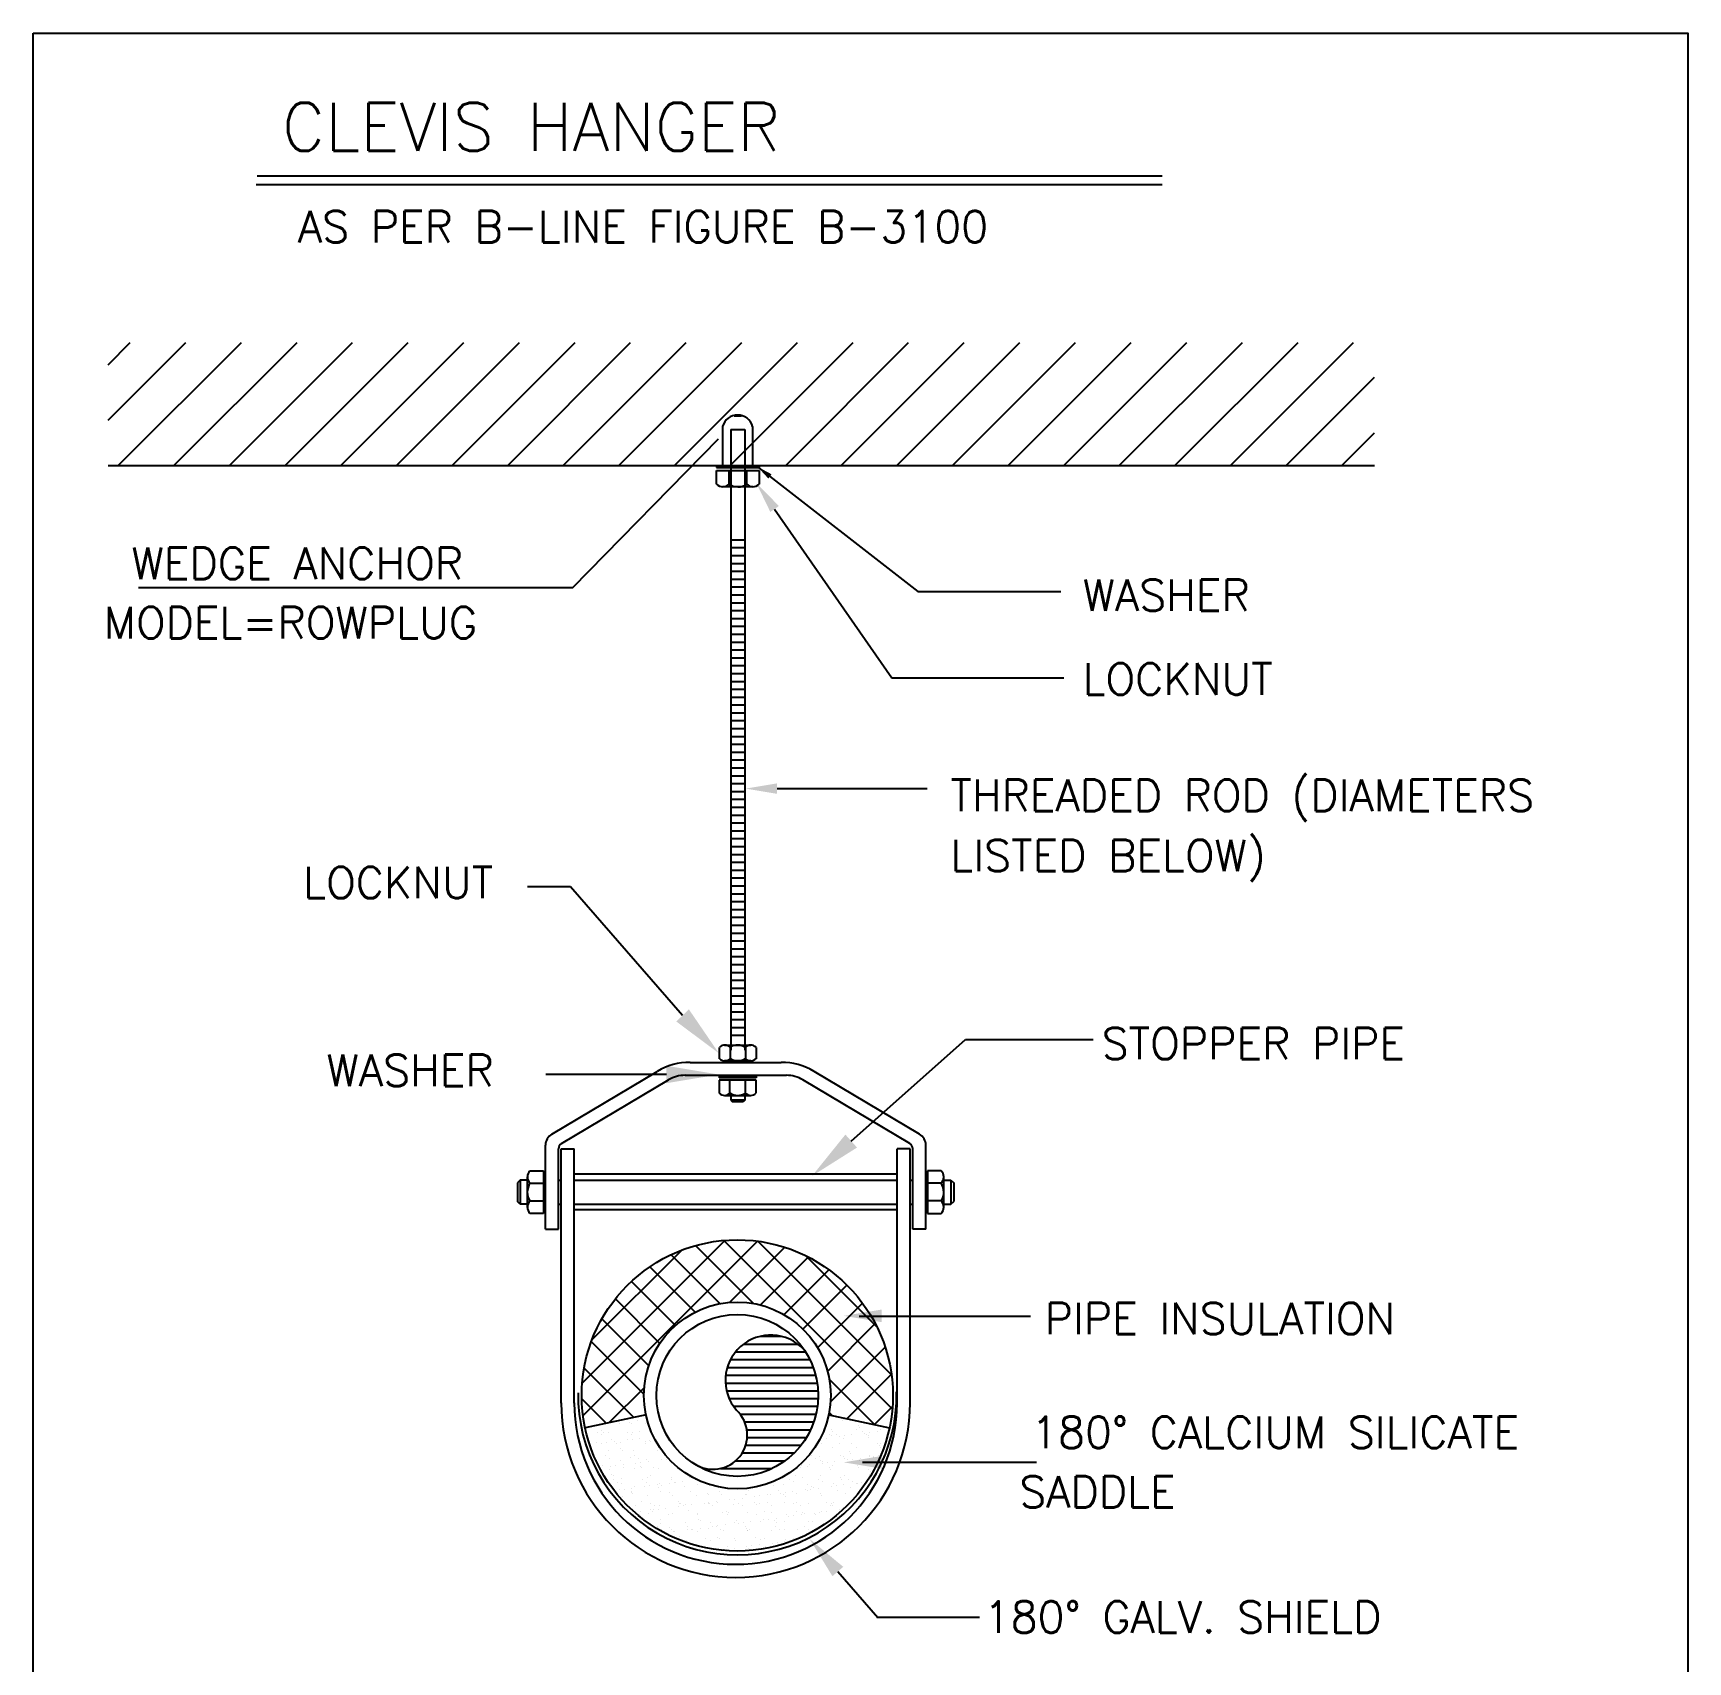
# Model space of a CAD drawing. Header units: millimetres. Extents: x 6 to 143847, y -192 to 53542.
# Drawn here: x 29491 to 41863, y 9404 to 21580 of the extents above; entities that cross this region are included whole.
import ezdxf

# ---------------------------------------------------------------- set-up
doc = ezdxf.new("R2010")
doc.units = ezdxf.units.MM
for name, color, linetype in [('1', 7, 'Continuous'), ('AC-CHW-L', 7, 'Continuous'), ('L', 7, 'Continuous'), ('MLEROY80', 2, 'Continuous'), ('PIP', 7, 'Continuous'), ('Text', 50, 'Continuous')]:
    doc.layers.add(name, color=color, linetype=linetype)
doc.styles.add('ROMANC', font='romans.shx', dxfattribs={"width": 0.65, "height": 200})

msp = doc.modelspace()

# ---------------------------------------------------------------- linework, layer by layer
for p, q in [((30051, 19101), (30216, 19266)), ((30051, 18685), (30632, 19266)), ((30128, 18347), (31048, 19266)), ((30544, 18347), (31464, 19266)), ((30960, 18347), (31880, 19266)), ((31376, 18347), (32295, 19266)), ((31791, 18347), (32711, 19266)), ((32207, 18347), (33127, 19266)), ((32623, 18347), (33543, 19266)), ((33039, 18347), (33958, 19266)), ((33454, 18347), (34374, 19266)), ((33870, 18347), (34790, 19266)), ((34286, 18347), (35206, 19266)), ((34702, 18347), (35622, 19266)), ((35118, 18347), (36037, 19266)), ((35533, 18347), (36453, 19266)), ((35949, 18347), (36869, 19266)), ((36365, 18347), (37285, 19266)), ((36781, 18347), (37700, 19266)), ((37196, 18347), (38116, 19266)), ((37612, 18347), (38532, 19266)), ((38028, 18347), (38948, 19266)), ((38444, 18347), (39364, 19266)), ((38860, 18347), (39521, 19008)), ((39275, 18347), (39521, 18592)), ((34708, 17792), (34811, 17792)), ((34708, 17734), (34811, 17734)), ((34708, 17675), (34811, 17675)), ((34708, 17616), (34811, 17616)), ((34708, 17557), (34811, 17557)), ((34708, 17498), (34811, 17498)), ((34708, 17440), (34811, 17440)), ((34708, 17381), (34811, 17381)), ((34708, 17322), (34811, 17322)), ((34708, 17263), (34811, 17263)), ((34708, 17204), (34811, 17204)), ((34708, 17146), (34811, 17146)), ((34708, 17087), (34811, 17087)), ((34708, 17028), (34811, 17028)), ((34708, 16969), (34811, 16969)), ((34708, 16910), (34811, 16910)), ((34708, 16852), (34811, 16852)), ((34708, 16793), (34811, 16793)), ((34708, 16734), (34811, 16734)), ((34708, 16675), (34811, 16675)), ((34708, 16616), (34811, 16616)), ((34708, 16558), (34811, 16558)), ((34708, 16499), (34811, 16499)), ((34708, 16440), (34811, 16440)), ((34708, 16381), (34811, 16381)), ((34708, 16322), (34811, 16322)), ((34708, 16264), (34811, 16264)), ((34708, 16205), (34811, 16205)), ((34708, 16146), (34811, 16146)), ((34708, 16087), (34811, 16087)), ((34708, 16028), (34811, 16028)), ((34708, 15970), (34811, 15970)), ((34708, 15911), (34811, 15911)), ((34708, 15852), (34811, 15852)), ((34708, 15793), (34811, 15793)), ((34708, 15734), (34811, 15734)), ((34708, 15676), (34811, 15676)), ((34708, 15617), (34811, 15617)), ((34708, 15558), (34811, 15558)), ((34708, 15499), (34811, 15499)), ((34708, 15440), (34811, 15440)), ((34708, 15382), (34811, 15382)), ((34708, 15323), (34811, 15323)), ((34708, 15264), (34811, 15264)), ((34708, 15205), (34811, 15205)), ((34708, 15146), (34811, 15146)), ((34708, 15088), (34811, 15088)), ((34708, 15029), (34811, 15029)), ((34708, 14970), (34811, 14970)), ((34708, 14911), (34811, 14911)), ((34708, 14852), (34811, 14852)), ((34708, 14794), (34811, 14794)), ((34708, 14735), (34811, 14735)), ((34708, 14676), (34811, 14676)), ((34708, 14617), (34811, 14617)), ((34708, 14558), (34811, 14558)), ((34708, 14500), (34811, 14500)), ((34708, 14441), (34811, 14441)), ((34708, 14382), (34811, 14382)), ((34708, 14323), (34811, 14323)), ((34708, 14264), (34811, 14264)), ((34708, 14206), (34811, 14206)), ((34708, 14147), (34811, 14147)), ((34708, 14088), (34811, 14088)), ((33598, 11490), (34663, 12555)), ((33603, 11246), (34906, 12549)), ((34876, 12083), (34444, 12516)), ((35915, 11294), (34655, 12554)), ((34698, 12091), (35110, 12504)), ((35909, 11550), (34910, 12549)), ((33671, 11813), (34340, 12482)), ((34628, 12082), (34262, 12448)), ((34928, 12072), (35287, 12431)), ((35801, 11907), (35267, 12441)), ((34442, 12019), (34103, 12358)), ((35106, 12000), (35441, 12336)), ((34293, 11918), (33964, 12247)), ((35247, 11892), (35576, 12221)), ((34177, 11785), (33844, 12117)), ((35356, 11752), (35692, 12087)), ((34095, 11617), (33744, 11968)), ((35430, 11576), (35787, 11934)), ((34059, 11404), (33665, 11797)), ((34803, 11780), (35209, 11780)), ((34928, 11838), (35084, 11838)), ((35452, 11349), (35861, 11758)), ((34704, 11664), (35299, 11664)), ((34743, 11722), (35266, 11722)), ((33982, 11231), (33612, 11601)), ((34669, 11547), (35342, 11547)), ((34681, 11605), (35324, 11605)), ((35781, 11178), (35444, 11516)), ((35575, 11222), (35908, 11555)), ((33799, 11193), (34061, 11455)), ((34667, 11489), (35354, 11489)), ((34676, 11431), (35360, 11431)), ((33776, 11188), (33594, 11370)), ((34695, 11373), (35361, 11373)), ((34727, 11315), (35356, 11315)), ((35464, 11246), (35442, 11268)), ((35781, 11178), (35916, 11314)), ((33877, 11183), (33877, 11183)), ((33953, 11195), (33953, 11195)), ((33966, 11183), (33966, 11183)), ((34013, 11211), (34013, 11211)), ((34067, 11190), (34067, 11190)), ((34776, 11257), (35345, 11257)), ((34810, 11199), (35328, 11199)), ((34827, 11140), (35304, 11140)), ((35459, 11143), (35459, 11143)), ((35544, 11208), (35544, 11208)), ((35551, 11213), (35551, 11213)), ((35644, 11145), (35644, 11145)), ((35659, 11169), (35659, 11169)), ((35672, 11157), (35672, 11157)), ((35824, 11144), (35824, 11144)), ((33701, 11048), (33701, 11048)), ((33713, 11121), (33713, 11121)), ((33741, 11133), (33741, 11133)), ((33742, 11038), (33742, 11038)), ((33743, 11102), (33743, 11102)), ((33754, 11121), (33754, 11121)), ((33779, 11043), (33779, 11043)), ((33792, 11118), (33792, 11118)), ((33815, 11064), (33815, 11064)), ((33837, 11051), (33837, 11051)), ((33850, 11034), (33850, 11034)), ((33881, 11047), (33881, 11047)), ((33932, 11063), (33932, 11063)), ((33933, 11121), (33933, 11121)), ((33963, 11102), (33963, 11102)), ((33969, 11068), (33969, 11068)), ((33976, 11120), (33976, 11120)), ((34026, 11076), (34026, 11076)), ((34027, 11126), (34027, 11126)), ((34070, 11034), (34070, 11034)), ((34072, 11054), (34072, 11054)), ((34097, 11062), (34097, 11062)), ((34110, 11050), (34110, 11050)), ((34122, 11088), (34122, 11088)), ((34819, 11024), (35233, 11024)), ((34829, 11082), (35273, 11082)), ((35388, 11036), (35388, 11036)), ((35421, 11077), (35421, 11077)), ((35447, 11107), (35447, 11107)), ((35460, 11095), (35460, 11095)), ((35471, 11124), (35471, 11124)), ((35501, 11105), (35501, 11105)), ((35517, 11089), (35517, 11089)), ((35522, 11038), (35522, 11038)), ((35549, 11072), (35549, 11072)), ((35554, 11094), (35554, 11094)), ((35608, 11037), (35608, 11037)), ((35611, 11102), (35611, 11102)), ((35691, 11124), (35691, 11124)), ((35707, 11114), (35707, 11114)), ((35720, 11105), (35720, 11105)), ((35734, 11100), (35734, 11100)), ((35739, 11079), (35739, 11079)), ((35744, 11119), (35744, 11119)), ((35801, 11127), (35801, 11127)), ((35804, 11036), (35804, 11036)), ((35817, 11024), (35817, 11024)), ((35828, 11037), (35828, 11037)), ((33705, 10912), (33705, 10912)), ((33770, 10944), (33770, 10944)), ((33796, 10982), (33796, 10982)), ((33800, 10925), (33800, 10925)), ((33885, 11000), (33885, 11000)), ((33886, 10911), (33886, 10911)), ((33898, 10988), (33898, 10988)), ((33960, 10932), (33960, 10932)), ((33981, 10984), (33981, 10984)), ((33990, 10944), (33990, 10944)), ((33997, 10889), (33997, 10889)), ((34020, 10925), (34020, 10925)), ((34034, 10894), (34034, 10894)), ((34076, 10918), (34076, 10918)), ((34092, 10902), (34092, 10902)), ((34161, 10983), (34161, 10983)), ((34172, 10994), (34172, 10994)), ((34187, 10914), (34187, 10914)), ((34210, 10945), (34210, 10945)), ((34224, 10919), (34224, 10919)), ((34239, 10926), (34239, 10926)), ((34744, 10908), (35113, 10908)), ((34792, 10966), (35181, 10966)), ((35308, 10947), (35308, 10947)), ((35338, 10928), (35338, 10928)), ((35373, 10937), (35373, 10937)), ((35380, 10912), (35380, 10912)), ((35392, 10890), (35392, 10890)), ((35393, 10900), (35393, 10900)), ((35429, 10895), (35429, 10895)), ((35464, 11007), (35464, 11007)), ((35486, 10902), (35486, 10902)), ((35528, 10947), (35528, 10947)), ((35553, 10936), (35553, 10936)), ((35558, 10928), (35558, 10928)), ((35582, 10915), (35582, 10915)), ((35592, 10974), (35592, 10974)), ((35605, 10962), (35605, 10962)), ((35619, 10920), (35619, 10920)), ((35648, 11009), (35648, 11009)), ((35666, 10906), (35666, 10906)), ((35676, 10927), (35676, 10927)), ((35744, 10943), (35744, 10943)), ((35748, 10948), (35748, 10948)), ((35772, 10940), (35772, 10940)), ((35777, 10929), (35777, 10929)), ((35809, 10945), (35809, 10945)), ((35829, 11008), (35829, 11008)), ((33748, 10870), (33748, 10870)), ((33801, 10846), (33801, 10846)), ((33808, 10864), (33808, 10864)), ((33818, 10806), (33818, 10806)), ((33827, 10767), (33827, 10767)), ((33831, 10794), (33831, 10794)), ((33844, 10869), (33844, 10869)), ((33890, 10775), (33890, 10775)), ((33902, 10877), (33902, 10877)), ((33907, 10857), (33907, 10857)), ((33985, 10848), (33985, 10848)), ((34030, 10868), (34030, 10868)), ((34043, 10856), (34043, 10856)), ((34047, 10768), (34047, 10768)), ((34081, 10782), (34081, 10782)), ((34104, 10799), (34104, 10799)), ((34127, 10857), (34127, 10857)), ((34166, 10847), (34166, 10847)), ((34265, 10784), (34265, 10784)), ((34267, 10768), (34267, 10768)), ((34387, 10797), (34387, 10797)), ((34400, 10785), (34400, 10785)), ((34442, 10765), (34442, 10765)), ((34498, 10850), (34517, 10850)), ((34631, 10850), (35015, 10850)), ((35145, 10770), (35145, 10770)), ((35181, 10838), (35181, 10838)), ((35192, 10799), (35192, 10799)), ((35225, 10859), (35225, 10859)), ((35239, 10870), (35239, 10870)), ((35242, 10782), (35242, 10782)), ((35277, 10864), (35277, 10864)), ((35296, 10877), (35296, 10877)), ((35365, 10770), (35365, 10770)), ((35377, 10801), (35377, 10801)), ((35445, 10860), (35445, 10860)), ((35454, 10844), (35454, 10844)), ((35468, 10871), (35468, 10871)), ((35524, 10780), (35524, 10780)), ((35537, 10768), (35537, 10768)), ((35557, 10800), (35557, 10800)), ((35585, 10771), (35585, 10771)), ((35653, 10873), (35653, 10873)), ((35665, 10860), (35665, 10860)), ((35737, 10842), (35737, 10842)), ((35748, 10807), (35748, 10807)), ((35750, 10830), (35750, 10830)), ((33857, 10748), (33857, 10748)), ((33873, 10690), (33873, 10690)), ((33892, 10737), (33892, 10737)), ((33909, 10695), (33909, 10695)), ((33963, 10673), (33963, 10673)), ((33964, 10680), (33964, 10680)), ((33967, 10702), (33967, 10702)), ((33976, 10661), (33976, 10661)), ((33990, 10712), (33990, 10712)), ((34063, 10715), (34063, 10715)), ((34077, 10749), (34077, 10749)), ((34085, 10646), (34085, 10646)), ((34099, 10720), (34099, 10720)), ((34157, 10727), (34157, 10727)), ((34170, 10711), (34170, 10711)), ((34175, 10735), (34175, 10735)), ((34184, 10681), (34184, 10681)), ((34188, 10723), (34188, 10723)), ((34249, 10667), (34249, 10667)), ((34252, 10740), (34252, 10740)), ((34270, 10649), (34270, 10649)), ((34289, 10745), (34289, 10745)), ((34296, 10749), (34296, 10749)), ((34347, 10752), (34347, 10752)), ((34361, 10718), (34361, 10718)), ((34403, 10681), (34403, 10681)), ((34450, 10648), (34450, 10648)), ((34461, 10729), (34461, 10729)), ((34531, 10664), (34531, 10664)), ((34544, 10653), (34544, 10653)), ((34546, 10721), (34546, 10721)), ((34623, 10681), (34623, 10681)), ((34641, 10655), (34641, 10655)), ((34818, 10658), (34818, 10658)), ((34826, 10657), (34826, 10657)), ((34843, 10682), (34843, 10682)), ((34887, 10641), (34887, 10641)), ((34924, 10646), (34924, 10646)), ((34981, 10653), (34981, 10653)), ((35006, 10656), (35006, 10656)), ((35030, 10720), (35030, 10720)), ((35063, 10682), (35063, 10682)), ((35077, 10666), (35077, 10666)), ((35100, 10656), (35100, 10656)), ((35101, 10729), (35101, 10729)), ((35113, 10644), (35113, 10644)), ((35114, 10671), (35114, 10671)), ((35171, 10678), (35171, 10678)), ((35175, 10751), (35175, 10751)), ((35197, 10663), (35197, 10663)), ((35267, 10691), (35267, 10691)), ((35282, 10728), (35282, 10728)), ((35282, 10683), (35282, 10683)), ((35304, 10696), (35304, 10696)), ((35312, 10718), (35312, 10718)), ((35325, 10706), (35325, 10706)), ((35361, 10703), (35361, 10703)), ((35381, 10665), (35381, 10665)), ((35387, 10650), (35387, 10650)), ((35395, 10751), (35395, 10751)), ((35457, 10716), (35457, 10716)), ((35472, 10735), (35472, 10735)), ((35494, 10721), (35494, 10721)), ((35502, 10683), (35502, 10683)), ((35551, 10728), (35551, 10728)), ((35562, 10664), (35562, 10664)), ((35599, 10711), (35599, 10711)), ((35615, 10752), (35615, 10752)), ((35647, 10741), (35647, 10741)), ((35657, 10737), (35657, 10737)), ((35684, 10746), (35684, 10746)), ((33895, 10639), (33895, 10639)), ((33994, 10576), (33994, 10576)), ((34032, 10528), (34032, 10528)), ((34037, 10605), (34037, 10605)), ((34104, 10591), (34104, 10591)), ((34107, 10541), (34107, 10541)), ((34120, 10529), (34120, 10529)), ((34128, 10541), (34128, 10541)), ((34134, 10572), (34134, 10572)), ((34164, 10546), (34164, 10546)), ((34175, 10576), (34175, 10576)), ((34222, 10553), (34222, 10553)), ((34317, 10566), (34317, 10566)), ((34319, 10603), (34319, 10603)), ((34324, 10591), (34324, 10591)), ((34332, 10591), (34332, 10591)), ((34353, 10572), (34353, 10572)), ((34354, 10571), (34354, 10571)), ((34365, 10582), (34365, 10582)), ((34394, 10534), (34394, 10534)), ((34412, 10578), (34412, 10578)), ((34507, 10591), (34507, 10591)), ((34543, 10592), (34543, 10592)), ((34544, 10596), (34544, 10596)), ((34550, 10585), (34550, 10585)), ((34573, 10573), (34573, 10573)), ((34602, 10603), (34602, 10603)), ((34606, 10596), (34606, 10596)), ((34645, 10519), (34645, 10519)), ((34676, 10532), (34676, 10532)), ((34689, 10520), (34689, 10520)), ((34697, 10616), (34697, 10616)), ((34730, 10584), (34730, 10584)), ((34734, 10621), (34734, 10621)), ((34763, 10592), (34763, 10592)), ((34791, 10628), (34791, 10628)), ((34793, 10573), (34793, 10573)), ((34830, 10521), (34830, 10521)), ((34888, 10594), (34888, 10594)), ((34901, 10582), (34901, 10582)), ((34921, 10591), (34921, 10591)), ((34962, 10526), (34962, 10526)), ((34983, 10593), (34983, 10593)), ((35011, 10520), (35011, 10520)), ((35012, 10574), (35012, 10574)), ((35106, 10593), (35106, 10593)), ((35175, 10588), (35175, 10588)), ((35201, 10527), (35201, 10527)), ((35202, 10593), (35202, 10593)), ((35232, 10574), (35232, 10574)), ((35245, 10523), (35245, 10523)), ((35286, 10592), (35286, 10592)), ((35332, 10517), (35332, 10517)), ((35369, 10522), (35369, 10522)), ((35386, 10529), (35386, 10529)), ((35422, 10593), (35422, 10593)), ((35426, 10529), (35426, 10529)), ((35452, 10574), (35452, 10574)), ((35457, 10585), (35457, 10585)), ((35470, 10573), (35470, 10573)), ((35477, 10599), (35477, 10599)), ((35522, 10542), (35522, 10542)), ((34021, 10503), (34021, 10503)), ((34090, 10510), (34090, 10510)), ((34161, 10414), (34161, 10414)), ((34179, 10440), (34179, 10440)), ((34182, 10472), (34182, 10472)), ((34191, 10395), (34191, 10395)), ((34241, 10504), (34241, 10504)), ((34252, 10408), (34252, 10408)), ((34265, 10396), (34265, 10396)), ((34274, 10513), (34274, 10513)), ((34370, 10446), (34370, 10446)), ((34381, 10415), (34381, 10415)), ((34410, 10396), (34410, 10396)), ((34419, 10397), (34419, 10397)), ((34455, 10512), (34455, 10512)), ((34460, 10504), (34460, 10504)), ((34464, 10470), (34464, 10470)), ((34477, 10458), (34477, 10458)), ((34477, 10404), (34477, 10404)), ((34538, 10402), (34538, 10402)), ((34554, 10449), (34554, 10449)), ((34572, 10417), (34572, 10417)), ((34600, 10415), (34600, 10415)), ((34609, 10422), (34609, 10422)), ((34630, 10396), (34630, 10396)), ((34667, 10429), (34667, 10429)), ((34680, 10505), (34680, 10505)), ((34735, 10448), (34735, 10448)), ((34750, 10464), (34750, 10464)), ((34762, 10442), (34762, 10442)), ((34799, 10447), (34799, 10447)), ((34820, 10416), (34820, 10416)), ((34821, 10399), (34821, 10399)), ((34850, 10397), (34850, 10397)), ((34857, 10454), (34857, 10454)), ((34900, 10505), (34900, 10505)), ((34926, 10455), (34926, 10455)), ((34952, 10467), (34952, 10467)), ((34989, 10472), (34989, 10472)), ((35033, 10461), (35033, 10461)), ((35040, 10416), (35040, 10416)), ((35046, 10479), (35046, 10479)), ((35046, 10449), (35046, 10449)), ((35069, 10397), (35069, 10397)), ((35107, 10393), (35107, 10393)), ((35110, 10457), (35110, 10457)), ((35120, 10505), (35120, 10505)), ((35142, 10492), (35142, 10492)), ((35179, 10497), (35179, 10497)), ((35236, 10504), (35236, 10504)), ((35258, 10511), (35258, 10511)), ((35259, 10416), (35259, 10416)), ((35289, 10397), (35289, 10397)), ((35291, 10456), (35291, 10456)), ((35319, 10455), (35319, 10455)), ((35339, 10506), (35339, 10506)), ((34229, 10372), (34229, 10372)), ((34279, 10377), (34279, 10377)), ((34287, 10379), (34287, 10379)), ((34326, 10340), (34326, 10340)), ((34374, 10310), (34374, 10310)), ((34383, 10392), (34383, 10392)), ((34459, 10376), (34459, 10376)), ((34517, 10328), (34517, 10328)), ((34559, 10313), (34559, 10313)), ((34608, 10337), (34608, 10337)), ((34621, 10326), (34621, 10326)), ((34650, 10383), (34650, 10383)), ((34683, 10269), (34683, 10269)), ((34737, 10328), (34737, 10328)), ((34739, 10312), (34739, 10312)), ((34834, 10388), (34834, 10388)), ((34835, 10385), (34835, 10385)), ((34864, 10273), (34864, 10273)), ((34895, 10331), (34895, 10331)), ((34922, 10280), (34922, 10280)), ((34930, 10319), (34930, 10319)), ((34957, 10328), (34957, 10328)), ((35015, 10384), (35015, 10384)), ((35017, 10293), (35017, 10293)), ((35054, 10298), (35054, 10298)), ((35111, 10305), (35111, 10305)), ((35115, 10321), (35115, 10321)), ((35177, 10329), (35177, 10329)), ((35177, 10329), (35177, 10329)), ((35206, 10391), (35206, 10391)), ((34638, 10243), (34638, 10243)), ((34654, 10247), (34654, 10247)), ((34657, 10238), (34657, 10238)), ((34674, 10248), (34674, 10248)), ((34732, 10255), (34732, 10255)), ((34827, 10268), (34827, 10268)), ((34839, 10249), (34839, 10249)), ((34965, 10267), (34965, 10267)), ((34978, 10255), (34978, 10255))]:
    msp.add_line(p, q)
at = {"layer": '1'}
msp.add_line((30051, 18347), (39521, 18347), dxfattribs=at)
for points in [[(34988, 18250), (35012, 18282), (34907, 18338)], [(35003, 18000), (35067, 18045), (34899, 18214)], [(35053, 15893), (35053, 15971), (34818, 15932)], [(35835, 11944), (35835, 12038), (35553, 11991)], [(35834, 10849), (35834, 10943), (35552, 10896)]]:
    msp.add_solid(points, dxfattribs=at)
at = {"layer": 'AC-CHW-L'}
for p, q in [((34732, 18718), (34788, 18718)), ((34646, 18638), (34646, 18347)), ((34708, 18616), (34708, 13976)), ((34708, 18616), (34811, 18616)), ((34811, 18616), (34811, 13976)), ((34870, 18638), (34870, 18347)), ((34601, 18339), (34601, 18333)), ((34601, 18339), (34919, 18339)), ((34601, 18333), (34919, 18333)), ((34708, 18347), (34708, 13976)), ((34811, 18347), (34811, 13976)), ((34919, 18339), (34919, 18333)), ((34601, 18207), (34601, 18309)), ((34601, 18309), (34919, 18309)), ((34874, 18188), (34646, 18188)), ((34694, 18208), (34694, 18309)), ((34826, 18207), (34826, 18309)), ((34919, 18309), (34919, 18207)), ((34622, 13913), (34622, 13998)), ((34661, 14015), (34858, 14015)), ((34702, 13998), (34702, 13913)), ((34817, 13997), (34817, 13914)), ((34897, 13998), (34897, 13913)), ((34404, 13886), (35083, 13886)), ((34858, 13897), (34661, 13897)), ((34661, 13897), (34858, 13897)), ((34708, 13897), (34708, 13886)), ((34811, 13897), (34811, 13886)), ((33369, 13349), (34157, 13818)), ((33442, 13280), (34241, 13755)), ((34365, 13789), (35123, 13789)), ((34621, 13780), (34621, 13771)), ((34896, 13780), (34621, 13780)), ((34896, 13771), (34621, 13771)), ((34621, 13752), (34621, 13656)), ((34896, 13752), (34621, 13752)), ((34701, 13656), (34701, 13752)), ((34816, 13657), (34816, 13752)), ((34896, 13780), (34896, 13771)), ((34896, 13656), (34896, 13752)), ((36045, 13280), (35246, 13755)), ((36118, 13349), (35330, 13818)), ((34660, 13639), (34857, 13639)), ((34708, 13646), (34708, 13603)), ((34811, 13646), (34811, 13603)), ((34811, 13603), (34708, 13603)), ((34708, 13603), (34719, 13591)), ((34799, 13591), (34719, 13591)), ((34811, 13603), (34799, 13591)), ((33322, 12639), (33322, 13266)), ((33418, 12639), (33418, 13239)), ((33440, 13240), (33536, 13240)), ((33440, 11339), (33440, 13240)), ((33536, 11339), (33536, 13240)), ((36048, 13240), (35951, 13240)), ((35951, 11338), (35951, 13240)), ((36048, 11338), (36048, 13240)), ((36069, 12639), (36069, 13239)), ((36165, 12639), (36165, 13266)), ((33133, 13006), (33112, 12986)), ((33187, 13006), (33133, 13006)), ((33133, 13006), (33133, 12827)), ((33187, 12802), (33187, 13031)), ((33206, 13075), (33308, 13075)), ((33308, 13075), (33308, 12757)), ((33308, 13006), (33318, 13006)), ((33420, 13006), (33437, 13006)), ((33536, 13053), (35950, 13053)), ((33536, 13006), (35950, 13006)), ((36052, 13006), (36069, 13006)), ((36168, 13006), (36178, 13006)), ((36178, 13075), (36178, 12757)), ((36280, 13075), (36178, 13075)), ((36299, 12802), (36299, 13031)), ((36299, 13006), (36352, 13006)), ((36352, 13006), (36352, 12827)), ((36352, 13006), (36374, 12986)), ((33112, 12986), (33112, 12847)), ((33207, 12983), (33308, 12983)), ((36279, 12983), (36178, 12983)), ((36374, 12986), (36374, 12847)), ((33133, 12827), (33112, 12847)), ((33187, 12827), (33133, 12827)), ((33206, 12850), (33308, 12850)), ((33308, 12757), (33206, 12757)), ((33308, 12827), (33318, 12827)), ((33420, 12827), (33437, 12827)), ((33536, 12827), (35950, 12827)), ((33536, 12785), (35950, 12785)), ((36052, 12827), (36069, 12827)), ((36168, 12827), (36178, 12827)), ((36280, 12850), (36178, 12850)), ((36178, 12757), (36280, 12757)), ((36299, 12827), (36352, 12827)), ((36352, 12827), (36374, 12847)), ((33322, 12639), (33418, 12639)), ((36165, 12639), (36069, 12639)), ((34074, 11251), (33619, 11154)), ((35439, 11251), (35894, 11154)), ((35507, 10080), (35807, 9735)), ((36566, 9735), (35800, 9735))]:
    msp.add_line(p, q, dxfattribs=at)
msp.add_circle((34756, 11396), 1163, dxfattribs=at)
for centre, radius, start, end in [((34758, 18607), 117, 15.7686, 164.2314), ((34647, 18253), 64.6, 224.7963, 316.6325), ((34761, 18310), 122, 236.4741, 302.5257), ((34873, 18253), 64.6, 223.3675, 315.2037), ((34662, 13959), 55.8, 43.3675, 135.2037), ((34759, 13910), 105, 56.4741, 122.5257), ((34857, 13959), 55.8, 44.7963, 136.6325), ((34404, 13403), 483, 90, 120.7449), ((34662, 13953), 55.8, 224.7963, 316.6325), ((34759, 14002), 105, 237.4743, 303.5259), ((34857, 13953), 55.8, 223.3675, 315.2037), ((35083, 13403), 483, 59.2551, 90), ((34365, 13548), 241, 90, 120.7449), ((35123, 13548), 241, 59.2551, 90), ((34661, 13695), 55.8, 224.7963, 316.6325), ((34758, 13744), 105, 237.4743, 303.5259), ((34856, 13695), 55.8, 223.3675, 315.2037), ((33418, 13266), 96.6, 120.7449, 180), ((33467, 13239), 48.3, 120.7449, 180), ((36020, 13239), 48.3, 0, 59.2551), ((36069, 13266), 96.6, 0, 59.2551), ((33251, 13030), 64.6, 134.7963, 226.6325), ((36235, 13030), 64.6, 313.3675, 45.2037), ((33308, 12915), 122, 146.4741, 212.5257), ((36178, 12915), 122, 327.4743, 33.5259), ((33251, 12803), 64.6, 133.3675, 225.2037), ((36235, 12803), 64.6, 314.7963, 46.6325), ((35006, 11508), 339, 42.632, 220.9279), ((34744, 11340), 1304, 180, 0), ((34744, 11341), 1207, 180.0653, 359.8568), ((34574, 11100), 256, 236.3152, 46.6424)]:
    msp.add_arc(centre, radius, start, end, dxfattribs=at)
msp.add_solid([(35548, 10115), (35467, 10045), (35297, 10323)], dxfattribs=at)
at = {"layer": 'L'}
for p, q in [((37932, 20445), (31158, 20445)), ((37932, 20511), (31165, 20511))]:
    msp.add_line(p, q, dxfattribs=at)
at = {"layer": 'MLEROY80'}
msp.add_lwpolyline([(29491, 21580), (41863, 21580), (41863, -192), (29491, -192)], close=True, dxfattribs=at)
at = {"layer": 'PIP'}
for p, q in [((34907, 18338), (36106, 17405)), ((35035, 18022), (35912, 16759)), ((36106, 17405), (37176, 17405)), ((35912, 16759), (37196, 16759)), ((35053, 15932), (36175, 15932)), ((33510, 15197), (33188, 15197)), ((34347, 14237), (33510, 15197)), ((35608, 13298), (36461, 14056)), ((36461, 14056), (37416, 14056)), ((34226, 13795), (33325, 13795)), ((35668, 11988), (36949, 11988)), ((35692, 10897), (36994, 10897))]:
    msp.add_line(p, q, dxfattribs=at)
for radius in [698, 605]:
    msp.add_circle((34756, 11396), radius, dxfattribs=at)
msp.add_arc((34756, 11396), 1191, 179.013, 1.2426, dxfattribs=at)
for points in [[(34394, 14282), (34300, 14191), (34618, 13954)], [(34226, 13860), (34226, 13730), (34618, 13795)], [(35651, 13249), (35564, 13346), (35315, 13037)]]:
    msp.add_solid(points, dxfattribs=at)
at = {"layer": 'Text'}
msp.add_lwpolyline([(34613, 18545), (33524, 17433), (30280, 17433)], dxfattribs=at)

# ---------------------------------------------------------------- texts
at = {"layer": 'Text', "style": 'ROMANC'}
for s, height, p in [('CLEVIS HANGER', 359.42, (31351, 20700)), ('AS PER B-LINE FIGURE B-3100', 235.2, (31471, 20015)), ('WEDGE ANCHOR', 235.2, (30227, 17498)), ('WASHER', 235.2, (37338, 17261)), ('MODEL=ROWPLUG', 235.2, (30018, 17055)), ('LOCKNUT', 235.2, (37338, 16634)), ('THREADED ROD (DIAMETERS ', 235.2, (36349, 15764)), ('LISTED BELOW)', 235.2, (36349, 15315)), ('LOCKNUT', 235.2, (31510, 15112)), ('STOPPER PIPE', 235.2, (37480, 13909)), ('WASHER', 235.2, (31685, 13709)), ('PIPE INSULATION', 235.2, (37054, 11854)), ('180%%d CALCIUM SILICATE ', 235.2, (36952, 11003)), (' SADDLE', 235.2, (36703, 10558)), ('180%%d GALV. SHIELD', 235.2, (36598, 9622))]:
    msp.add_text(s, height=height, dxfattribs=at).set_placement(p)

doc.saveas('drawing.dxf')
